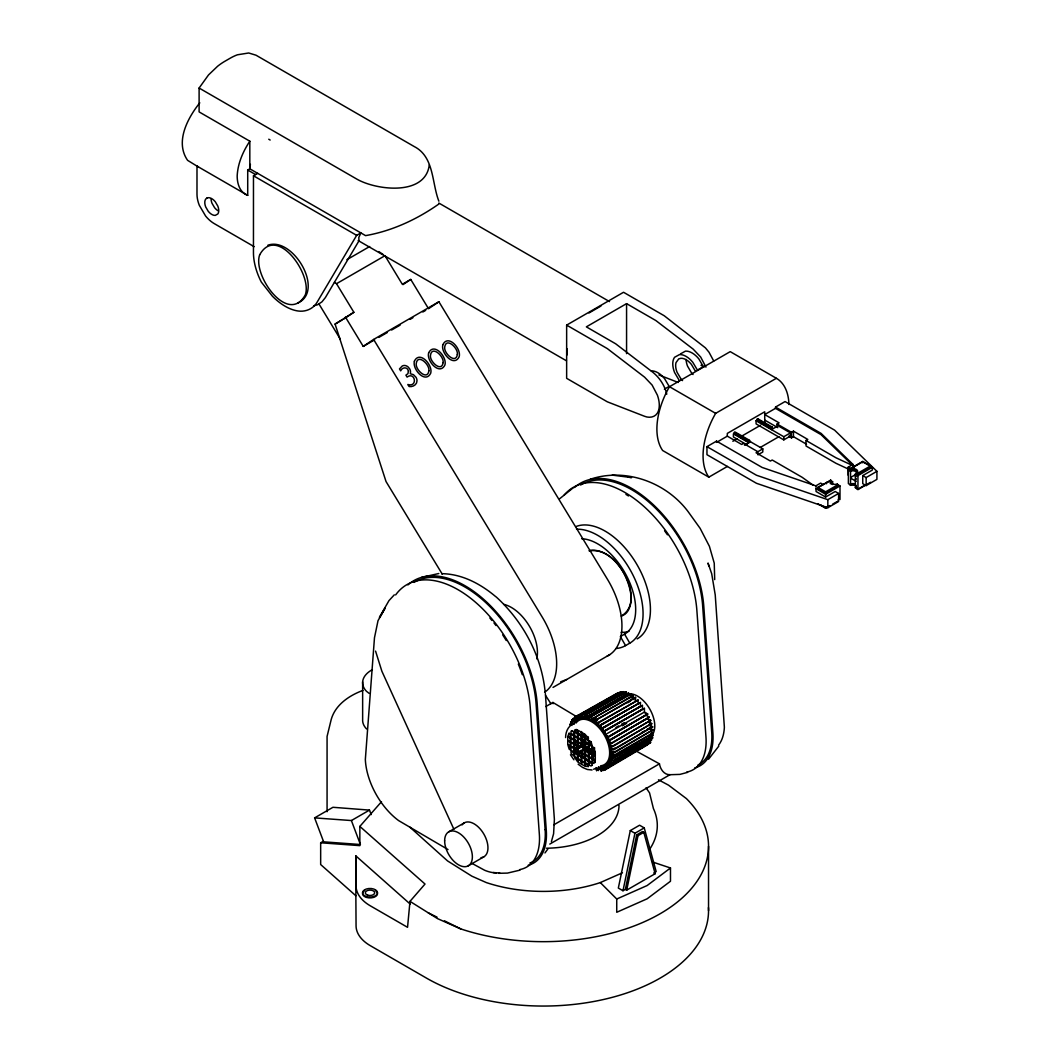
<?xml version="1.0" encoding="UTF-8"?>
<svg xmlns="http://www.w3.org/2000/svg" width="1059" height="1059" viewBox="0 0 1059 1059"><rect width="100%" height="100%" fill="white"/><g stroke="black" fill="none" stroke-linecap="round" stroke-linejoin="round"><path stroke-width="1.5" d="M604.835 730.591L605.205 734.694L644.415 712.058L644.415 708.312L604.835 730.591L604.715 733.966L603.22 731.782L603.22 728.036L642.429 705.4L642.429 709.146L603.22 731.782M714.693 579.591L714.243 563.136L709.398 546.298L700.131 528.362L687.979 511.457C665.807 482.044 625.339 467.429 590.181 479.277M429.292 164.873C425.559 196.074 377.083 190.435 357.24 179.342L199.105 88.043L208.504 74.951L217.638 66.227A55.584 32.088 -60 0 1 224.958 61.223L230.147 58.232A55.584 32.088 -60 0 1 237.454 54.79L248.693 52.99L256 55.2L414.135 146.499C434.349 156.758 431.688 182.929 438.863 201.17M381.492 801.716L359.848 826.404L425.016 884.04L409.992 901.368L407.543 927.313L370.425 905.882A49.005 28.289 0 0 1 356.062 885.986L355.864 855.91L410.204 904.082M565.585 737.58C565.625 732.603 567.505 727.361 571.847 724.541M583.324 749.971L583.337 749.838A2.634 1.522 60 0 1 582 750.725L581.259 750.301M611.069 761.646L607.125 764.32L609.984 765.975L650.716 742.491L611.506 764.558L608.475 762.798L609.229 761.13L612.473 763.01L651.682 739.804L612.473 762.427L609.428 760.68L610.183 759.012L613.439 760.891L652.635 737.673L613.439 760.309L610.249 758.469L610.514 756.325L613.32 754.71M610.514 756.325L613.757 758.204L652.966 735.568L613.757 757.622L610.58 755.782L610.805 753.915L614.088 755.808L653.297 733.172L651.1 731.332M250.401 164.33L249.818 168.805L247.713 170.022L247.713 195.372L196.987 166.091L196.987 194.247A23.338 13.476 60 0 0 199.304 205.287L205.605 216.036A24.82 14.323 60 0 0 214.222 223.595L254.16 246.668M567.028 348.742L567.121 354.884M655.137 873.728L653.8 872.96L656.17 871.583L644.229 827.9L639.583 825.213L630.29 830.587L618.337 888.064L622.983 890.751L625.366 889.375L636.684 834.902L642.482 831.553L643.806 832.321L655.137 873.728L626.69 890.142L625.366 889.375M622.983 890.751L634.937 833.261L644.229 827.9M626.69 890.142L638.008 835.67L643.806 832.321M855.884 479.753L856.215 478.615M551.408 841.601L553.592 833.764L554.386 819.348L545.359 693.579M379.4 617.331L388.971 600.625L394.305 594.827M379.943 616.973L385.344 607.694L378.01 620.68L374.476 637.77L365.342 759.488A54.671 31.558 60 0 0 398.621 820.593L448.01 849.556M313.623 305.852L317.528 304.78L321.936 301.868L325.378 297.579L359.001 240.777L358.802 237.494L360.881 232.927L356.658 235.35L316.959 302.45C313.133 308.99 305.376 312.101 298.029 310.989A51.256 29.599 60 0 1 272.401 296.189L261.321 282.065A47.284 27.296 60 0 1 253.458 252.73L253.472 175.781L257.694 173.345M718.809 746.118L708.537 759.224M544.961 852.945L547.94 848.868M199.794 102.829C187.602 118.092 174.841 141.946 187.589 160.333L198.496 167.044L196.987 166.091M199.105 88.043L199.105 111.91L249.818 141.191C242.935 151.622 237.745 163.47 237.176 176.098A40.494 23.377 -60 0 0 247.713 195.359M851.251 477.093L854.639 475.134L856.215 476.59M559.629 498.776L573.276 487.749M575.408 747.826L583.483 745.337A6.38 3.68 60 0 1 583.483 740.122L585.137 739.169A6.38 3.68 60 0 1 589.651 741.777L591.293 744.636A6.38 3.68 60 0 1 591.293 749.838L595.304 755.702M578.849 754.021L584.33 748.938M591.293 749.838L589.651 750.791A6.38 3.68 60 0 1 585.137 748.197M680.566 353.825L685.464 351.138A19.208 11.093 60 0 1 698.781 358.816L703.679 367.182M830.931 480.336L817.866 487.352L817.866 488.728L825.623 493.216L838.185 485.962L837.272 484.056A4.686 2.7 0 0 1 831.686 483.606A4.686 2.7 0 0 1 830.931 480.336L830.891 481.752L830.415 480.098M830.891 481.752L830.931 481.726A4.686 2.7 0 0 0 830.468 483.778M857.049 472.645L857.949 474.551L870.498 467.297L870.498 465.92L857.949 473.161L856.996 472.671A4.686 2.7 0 0 0 856.254 469.415A4.686 2.7 0 0 0 850.602 468.978L850.668 470.342L850.668 468.952M670.479 867.983L647.142 885.536L616.735 899.012L616.735 912.276L647.142 898.8L670.479 881.247L670.479 867.983L652.516 861.986M588.95 312.987L600.982 306.011M442.265 574.15L386.032 481.554L335.081 324.08L353.865 312.273L336.51 283.693L334.432 282.303M343.487 319.222L353.865 312.273M402.963 284.646L410.746 279.43L428.524 308.712L438.903 301.762L607.429 579.26A64.043 36.972 60 0 1 607.085 656.156M345.459 317.131L363.237 346.399L373.615 339.449L438.903 301.762M346.875 259.693L369.684 246.522M336.51 283.693L384.973 255.709L402.327 284.289L410.746 279.43M335.081 324.08L342.083 320.03M363.237 346.399L374.595 339.846M378.857 337.397L387.369 332.473M391.618 330.011L400.143 325.1M410.071 319.368L412.917 317.726M422.845 311.995L425.678 310.353M566.644 325.113L607.337 348.61L644.587 377.15L652.119 385.079L657.401 395.166A23.801 13.741 60 0 1 657.401 413.076C654.753 417.471 649.021 418.133 644.587 416.293L607.337 401.824L566.644 378.328L566.644 325.113L623.539 292.271L664.231 315.754L705.44 347.882L709.014 352.237L713.726 361.013M705.956 367.129L700.674 357.042L693.155 349.113L655.892 320.573L626.571 303.642L586.342 326.86L615.663 343.791L652.926 372.344C659.717 377.878 664.774 385.622 666.773 394.186M664.377 389.169L669.169 386.403L664.536 378.592A19.208 11.093 60 0 0 651.219 370.902M727.414 466.423L708.815 477.159L662.656 450.512A60.734 35.066 -60 0 1 669.473 386.707L730.22 351.641L776.379 378.288A60.734 35.066 -60 0 1 788.942 404.498M708.815 477.159A60.734 35.066 -60 0 1 715.646 413.354L776.379 378.288M832.599 484.453A3.389 1.959 0 0 1 832.599 481.686L830.415 480.429L816.052 488.728L816.052 491.495L825.623 497.028L835.207 491.495L838.609 493.454L838.609 501.503L827.834 507.724L756.47 483.288L706.962 454.695L706.962 446.646L716.533 441.126L762.123 467.443L815.854 485.856L820.646 483.089L823.134 484.519M775.506 407.08L821.082 433.396L852.972 464.424L852.972 465.682L821.082 434.667L775.506 408.337L775.506 407.08L785.063 401.56L834.585 430.139L876.918 471.334L876.918 479.383L866.143 485.604L862.741 483.645L862.741 475.597L872.325 470.064L872.325 467.297L862.741 461.777L848.378 470.064L848.378 483.645L850.549 484.903A3.389 1.959 0 0 1 856.215 485.777M757.834 454.483L757.834 451.716L743.471 443.417L741.671 444.462L727.308 436.162L716.533 442.384L716.533 441.126M775.506 408.337L764.73 414.559L779.093 422.859L777.094 424.01L777.094 426.777M734.297 432.456L735.092 431.993L749.587 440.372L748.806 442.212L734.297 433.833L734.297 432.456L762.798 448.857L762.798 452.008L758.006 454.774M757.026 419.324L757.913 418.821L772.408 427.187L771.534 429.08L757.026 420.714L757.026 419.324L771.534 427.704L772.408 427.187M771.481 429.623L778.127 425.797L790.438 432.893L790.438 436.043L783.792 439.882L756.086 423.891L756.086 420.741L757.953 419.655M757.026 420.714L757.913 418.821M732.854 441.259L737.011 438.863M741.168 436.454L760.561 425.255M749.587 440.372L748.806 442.212M744.503 445.204L750.487 441.749M760.322 447.428L778.921 436.692M762.798 448.857L756.047 452.749L770.409 461.049L772.21 460.016L802.14 477.291L813.365 485.326M756.086 420.741L783.792 436.732L790.438 432.893M777.094 424.01L791.47 432.297L793.456 431.145L807.818 439.445L806.031 440.478L806.031 446.011L835.961 463.286L848.722 469.23M788.849 436.321L791.47 437.83L793.456 436.679L806.521 444.224M848.18 475.239L848.18 467.191L852.972 464.424M850.192 468.687L862.741 461.433L870.498 465.92M817.866 487.352L825.623 491.826L838.185 484.585M816.052 488.728L825.623 494.262L839.999 485.962L839.999 499.544M848.378 470.064L850.549 471.321A3.389 1.959 0 0 1 855.341 471.321A3.389 1.959 0 0 1 855.341 474.088L857.949 475.597L872.325 467.297M706.962 446.646L756.47 475.239L827.834 499.676L838.609 493.454M862.741 475.597L866.143 477.556L876.918 471.334M829.541 505.58L825.623 507.843L820.156 504.68M865.785 484.651L857.949 489.179L855.341 487.669L855.341 474.088M817.773 503.687L825.623 508.227L829.846 505.792M832.652 504.163L836.862 501.741M856.969 487.603L857.949 489.562L870.591 482.269M581.722 538.727A53.638 30.963 60 0 1 628.821 580.491A53.638 30.963 60 0 1 624.572 634.129L620.362 636.565L625.578 645.593L629.787 643.157A64.069 36.986 60 0 0 634.209 577.645A64.069 36.986 60 0 0 576.573 529.209M314.616 817.879L351.389 820.553L360.417 844.526L323.644 841.839L314.616 817.879L332.95 807.289L369.485 810.109L371.179 814.596M553.01 687.41L609.878 654.568M545.769 706.565L552.904 702.448L576.625 716.678M351.389 820.553L369.485 810.109M708.445 907.576A165.204 95.376 0 0 1 609.018 998.187A165.204 95.376 0 0 1 426.499 978.119L370.425 945.74A49.005 28.289 0 0 1 356.062 925.831L355.864 895.768L320.665 864.541L320.665 842.779L323.405 841.203M573.793 724.409L570.761 722.079L574.004 723.946L574.759 722.291L571.714 719.961L574.971 721.828L576.109 720.769L573.25 718.531L576.493 720.411L577.632 719.352L574.772 717.115L617.728 692.904M573.25 718.531L619.714 692.282L580.014 714.626L580.014 718.386L578.518 718.836L578.015 715.249L578.015 718.995L582.715 716.413M571.714 719.961L578.717 715.91M582 714.018L621.699 691.673L582 714.018L582 717.764L580.517 718.227L580.517 714.918M573.25 719.114L578.849 715.884M570.761 722.079L573.554 720.464M582.503 714.309L582.503 717.817L584.316 717.989L584.316 714.243L623.526 691.62L624.029 694.241M584.316 714.243L624.029 691.898M569.795 724.78L572.601 722.582M580.014 718.386L582.807 716.758M584.82 714.534L584.82 718.042L586.646 718.227L586.646 714.481L625.843 691.845L626.346 695.803M580.517 718.227L583.31 716.612M582 717.764L584.806 716.149M586.646 714.481L626.346 692.136M582.503 717.817L585.296 716.202M584.316 717.989L587.123 716.374M584.82 718.042L587.626 716.427M587.136 714.759L587.136 718.439L589.122 719.286L589.122 715.54L628.331 692.904L628.834 695.644M589.122 715.54L628.834 693.195M587.136 718.439L589.942 716.824M633.308 699.522L632.805 695.485L593.609 718.121L593.609 721.788L591.372 720.239L591.372 716.453L630.568 693.817L631.071 697.894M591.372 716.453L631.071 694.108M593.609 718.121L633.308 695.776M594.165 718.624L591.372 720.239L589.625 719.498L589.625 715.818M596.071 718.095L591.862 720.517L591.862 716.731M594.099 718.412L594.099 722.159L596.098 723.601L596.098 719.935L635.294 697.299L635.797 701.336M596.098 719.935L635.797 697.59M594.099 722.159L596.905 720.544M627.709 702.752L630.502 701.137M596.588 720.226L596.588 723.972L598.414 725.892L598.414 722.384L638.114 700.039L638.114 703.785L598.904 726.421L600.731 728.34L600.731 724.833L640.43 702.488L640.43 706.234L601.234 728.87L602.717 731.054L602.717 727.745L642.429 705.4M596.588 723.972L638.114 700.039M600.731 724.833L640.43 702.488M605.205 730.948L644.415 708.312M576.427 748.739L577.314 749.269A2.634 1.522 60 0 1 578.624 751.559L578.624 752.671A2.634 1.522 60 0 1 577.314 753.439L576.348 752.883A2.634 1.522 60 0 1 575.024 750.593L575.011 749.468A2.634 1.522 60 0 1 576.348 748.726L587.123 742.716M577.102 749.137L587.666 743.034M615.914 727.493L618.708 725.878M621.514 724.263L624.307 722.648M622.401 725.786L626.597 723.363M579.18 751.175L576.824 753.174L581.523 750.474M605.205 734.694L608.462 736.561L647.658 713.938L608.462 737.143L605.589 735.489L606.741 737.871L609.984 739.751L649.193 717.115L609.984 740.32L607.125 738.666L608.263 741.062L611.506 742.928L608.475 741.75L609.229 744.292L612.473 746.158L609.428 744.98L610.183 747.522L613.439 749.388L652.635 726.765L613.439 749.971L610.249 748.131L610.514 750.579L613.757 752.459L652.966 729.823L613.757 753.028L610.58 751.202L610.805 753.333L614.088 755.226L653.297 732.59M606.741 737.871L645.937 715.235L649.193 717.115M448.712 831.858L464.305 822.856M608.263 741.062L647.473 718.426L650.716 720.292L611.506 743.511M609.229 744.292L650.716 720.292M610.183 747.522L651.682 723.522L648.426 721.656M612.473 746.741L651.682 723.522M610.514 750.579L614.71 748.157M641.317 732.802L644.124 731.187M646.917 729.558L649.723 727.943L652.966 729.823M610.805 753.333L613.611 751.718M610.58 755.782L613.386 754.167M610.249 758.469L613.055 756.854M596.905 767.934L593.609 769.258M609.428 760.68L612.234 759.065M609.229 761.13L612.023 759.515M608.475 762.798L611.268 761.183M607.125 764.32L609.918 762.705M596.098 767.868L596.588 770.608L599.394 768.993M598.414 767.047L598.414 770.555L598.904 767.087L600.731 767.272L601.234 771.071L601.234 767.325L602.717 766.862L603.22 770.449L603.22 766.703L604.715 766.239L605.205 769.84L605.205 766.094L608.395 764.121M601.234 771.071L604.027 769.456M603.22 770.449L649.193 743.339M605.205 769.84L647.658 744.755M468.303 865.799L483.897 856.797M553.923 824.749L659.453 763.83C660.234 769.072 664.112 774.936 669.976 774.698L549.78 844.089M362.946 690.415C348.782 695.617 334.234 705.532 330.792 721.205L327.072 736.468L327.072 811.724M850.668 470.342L850.602 470.368A4.686 2.7 0 0 1 857.631 472.711M837.272 484.056L838.185 485.962M409.634 826.933L447.56 860.927L471.877 876.177L486.333 882.584A113.975 65.804 0 0 0 600.307 882.584L622.44 872.775M560.648 681.811L566.711 679.494M519.982 870.141L507.473 873.093L498.617 873.304M687.582 772.368L679.918 774.394L669.156 774.738M267.874 245.211C292.959 236.276 325.245 290.934 297.605 303.165M421.561 577.38L438.81 573.515M320.665 842.779L359.848 845.638L359.848 826.404M493.137 872.497L496.3 872.775M592.06 769.999L587.374 769.483L582.9 767.576M628.119 477.146L631.574 477.583L612.234 475.107M441.643 573.674C461.698 573.872 480.124 583.615 495.175 596.191L496.393 597.117C523.146 621.607 541.453 655.574 545.133 691.831M658.883 374.939L678.25 382.471M586.911 742.611L586.99 742.637A2.634 1.522 60 0 0 585.773 742.968M587.798 747.31L587.877 747.336A2.634 1.522 60 0 0 589.188 746.582L589.201 745.47A2.634 1.522 60 0 0 587.877 743.18L587.798 743.114M658.473 779.808L668.573 785.182L686.404 798.592A165.204 95.376 0 0 1 660.141 913.732A165.204 95.376 0 0 1 460.718 928.889L437.486 918.603L409.992 901.368M659.453 763.83L636.485 751.241M852.972 465.682L835.961 457.766L806.031 440.478M428.18 912.765L437.049 917.16M444.449 920.827L460.718 928.889M609.507 301.59L438.863 203.063L438.704 204.122C416.849 219.465 392.029 230.981 365.567 235.627L249.818 168.805L249.818 141.191M701.005 365.249L703.414 366.639L697.431 370.094L692.785 362.271A19.208 11.093 60 0 0 679.481 354.593L674.57 357.28A18.241 10.537 60 0 0 674.57 372.49L679.481 380.843M848.18 467.191L850.668 468.621M764.73 420.092L777.783 427.637M789.048 436.202L791.655 437.711M759.356 420.463L762.162 422.078M764.955 423.693L769.152 426.128M765.816 424.765L772.408 428.577M268.748 139.219L270.164 140.04M851.251 478.522L856.215 481.382M850.099 485.022L850.655 485.353A4.62 2.661 0 0 1 856.215 485.777M669.473 386.707L715.646 413.354M837.378 484.453L839.999 485.962M735.092 433.383L744.318 438.704M748.806 442.728L733.397 433.833L733.397 436.983L747.402 445.071M247.713 170.022L255.576 174.563M253.472 175.781L356.658 235.35M358.141 240.539L566.419 360.775M644.415 712.058L647.658 713.938M644.799 712.853L647.658 714.507M647.671 719.114L650.716 720.875M648.638 722.344L651.682 724.104M649.392 724.885L652.635 726.765M649.458 725.494L652.635 727.334M650.848 729.174L652.966 730.392M651.1 731.915L653.297 733.172M650.848 733.768L652.966 734.986M650.517 736.455L652.635 737.673M650.478 736.998L652.635 738.255M649.644 738.626L651.682 739.804M648.69 740.757L650.716 741.922M598.414 722.384L598.904 726.421M574.772 717.115L578.015 718.995M569.795 724.197L571.966 725.455M608.263 763.261L611.506 764.558M576.559 749.256L574.64 748.157L574.64 744.834L577.512 746.489L577.512 748.7M605.205 766.094L608.462 767.96L605.589 765.736L606.741 764.677L609.984 765.975M578.267 751.122L581.139 752.79L581.139 756.1L578.267 754.445L578.267 752.234M577.512 754.008L574.64 752.34L574.64 749.031M630.29 830.587L634.937 833.261M636.684 834.902L638.008 835.67M472.089 863.456L484.665 870.273A54.671 31.558 60 0 0 499.623 872.695M378.778 251.579L382.895 254.319M580.967 750.434L581.139 751.903M578.148 764.214L582.556 767.418M369.22 693.407L366.533 691.355A30.91 17.844 0 0 1 372.358 669.659M600.307 882.584L616.735 899.012M646.056 787.777L649.551 792.9L653.416 808.56A113.975 65.804 0 0 1 649.551 849.437M550.932 703.772L545.623 695.538M576.136 729.36L583.483 740.122M570.457 754.749L573.912 759.806M373.615 339.449L542.142 616.947A64.043 36.972 60 0 1 544.604 692.268M318.905 303.867L340.323 339.145M624.572 634.129L629.787 643.157M695.22 370.888L691.381 364.349A15.144 8.75 60 0 0 680.884 358.286L678.713 358.908L675.999 362.641A14.177 8.181 60 0 0 677.045 372.225L680.884 378.765A15.144 8.75 60 0 0 682.552 380.605M581.457 731.504L585.137 739.169M589.651 750.791L595.29 762.546M453.887 829.263L381.875 671.221L375.561 651.113M553.102 703.719L552.904 702.448M702.66 606L711.727 732.299A60.244 34.775 60 0 1 697.921 765.035M545.133 829.7L536.053 703.401A100.857 58.232 60 0 0 489.086 605.788A100.857 58.232 60 0 0 414.016 582.41M866.143 477.556L866.143 485.604M862.741 461.433L862.741 462.823M857.949 473.161L857.949 474.551M857.949 475.597L857.949 489.562M854.07 466.437L854.07 467.826M850.655 485.353L850.655 483.963A4.62 2.661 0 0 1 855.262 483.976M850.549 471.321L850.549 484.903M838.265 499.544L838.265 500.92M832.599 481.686L832.599 484.413M827.834 499.676L827.834 507.724M826.536 482.335L826.536 483.725M825.623 491.826L825.623 493.216M825.623 494.262L825.623 497.028M825.623 506.837L825.623 508.227M815.854 485.856L815.854 487.114M793.456 431.145L793.456 436.679M791.47 432.297L791.47 437.83M783.792 436.732L783.792 439.882M771.534 427.704L771.534 429.08M764.73 422.859L764.73 411.792L727.308 433.396L727.308 436.162M708.537 846.287L708.537 910.674M635.294 697.299L635.294 700.979M632.805 695.485L632.805 697.934M626.571 303.642L626.571 353.627M625.843 691.845L625.843 694.347M601.234 725.124L601.234 728.87M596.588 768.106L596.588 770.608M587.388 743.458L576.824 749.56M583.35 749.812L583.35 748.951A2.634 1.522 60 0 0 582 746.569L581.034 745.999A2.634 1.522 60 0 0 579.723 746.767M362.641 681.89L362.641 719.445A30.91 17.844 0 0 0 366.533 728.91M355.864 855.91L355.864 895.768M375.323 890.5A7.506 4.342 0 0 1 375.323 896.629A7.506 4.342 0 0 1 364.693 896.629A7.506 4.342 0 0 1 364.693 890.5M619.012 805.422A74.156 42.81 0 0 1 546.457 848.219M395.642 594.92A102.458 59.158 60 0 1 474.101 601.049A102.458 59.158 60 0 1 530.268 707.862L539.349 834.293A61.846 35.702 60 0 1 520.009 869.518M407.927 584.925A102.458 59.158 60 0 1 485.631 601.102A102.458 59.158 60 0 1 537.204 703.864L546.285 830.296A61.846 35.702 60 0 1 528.176 865.243M489.88 618.046A100.857 58.232 60 0 1 491.945 620.481M493.984 622.983A100.857 58.232 60 0 1 495.996 625.551M502.734 634.963A100.857 58.232 60 0 1 506.281 640.549M518.328 664.099A100.857 58.232 60 0 1 522.325 674.729M545.133 829.7A60.244 34.775 60 0 1 529.831 863.059M462.095 824.895A19.605 11.318 60 0 1 483.897 834.161A19.605 11.318 60 0 1 481.024 857.684M718.558 745.165A54.671 31.558 60 0 0 724.369 727.202L715.235 594.933L711.701 573.766L708.034 563.031A62.971 36.363 60 0 1 708.828 566.155M694.783 767.854A61.846 35.702 60 0 0 712.879 732.894L703.798 606.463A102.458 59.158 60 0 0 652.238 503.7A102.458 59.158 60 0 0 574.534 487.524M686.603 772.117A61.846 35.702 60 0 0 705.956 736.892L696.875 610.461A102.458 59.158 60 0 0 642.429 505.13A102.458 59.158 60 0 0 564.129 495.109M580.623 485.009A100.857 58.232 60 0 1 655.68 508.386A100.857 58.232 60 0 1 702.673 606M625.935 494.394A100.857 58.232 60 0 1 628.45 495.956M664.575 530.784A100.857 58.232 60 0 1 667.461 534.821M576.003 526.535A64.069 36.986 60 0 1 638.524 567.359A64.069 36.986 60 0 1 637.161 638.908M629.006 631.23A53.638 30.963 60 0 1 621.17 632.369M625.578 645.593A64.069 36.986 60 0 1 616.192 648.492M503.66 604.345A36.866 21.286 60 0 1 536.794 658.897M218.088 210.767A10.1 5.825 60 0 1 214.593 207.696L212.025 203.328A9.465 5.467 60 0 1 211.085 198.854M693.049 374.529A15.144 8.75 60 0 1 691.395 372.702L687.556 366.162A14.177 8.181 60 0 1 686.153 359.438M628.94 693.817A24.37 14.071 60 0 1 650.755 710.854A24.37 14.071 60 0 1 650.755 736.429M857.472 473.399A4.686 2.7 0 0 1 856.996 474.061M856.215 486.796A3.389 1.959 0 0 1 855.341 487.669M857.406 488.358A4.62 2.661 0 0 1 856.943 489.006M591.61 763.38A25.522 14.733 60 0 1 580.266 752.181M577.592 747.561A25.522 14.733 60 0 1 573.568 732.126M575.99 723.098A25.522 14.733 60 0 1 604.371 735.171A25.522 14.733 60 0 1 600.638 765.789M580.279 747.23A1.827 1.059 60 0 1 580.875 746.674M581.523 746.847A1.827 1.059 60 0 1 581.854 747.085M594.801 748.064A6.38 3.68 60 0 1 592.788 748.25M587.255 738.679A6.38 3.68 60 0 1 588.42 737.024M587.057 743.312A1.827 1.059 60 0 1 588.036 744.027M588.301 744.424A1.827 1.059 60 0 1 588.301 746.529M408.43 371.074L407.94 373.642L405.915 375.151L407.08 377.097C415.102 371.179 418.093 387.501 407.847 384.51L409.078 386.522C412.692 387.223 417.047 384.788 416.994 380.803A5.983 4.885 56.2 0 0 415.949 377.229L413.447 374.674L410.283 373.734L410.508 372.437A5.599 4.567 56.2 0 0 409.542 368.678L408.006 366.864A5.957 4.871 56.2 0 0 402.221 366.03L399.495 368.916L400.673 370.862C402.023 367.049 407.675 366.599 408.43 371.074M428.882 370.809C427.492 381.134 415.075 369.617 416.253 363.449C417.723 353.19 429.994 364.706 428.882 370.809M443.112 362.602C441.709 372.914 429.305 361.397 430.483 355.242C431.953 344.982 444.224 356.486 443.112 362.602M457.342 354.381C455.939 364.706 443.536 353.19 444.714 347.021C446.183 336.762 458.454 348.265 457.342 354.381M631.177 597.302C631.257 604.49 629.086 613.836 621.262 616.06C647.737 600.612 615.756 544.379 589.003 550.773C613.029 547.609 629.403 576.202 631.177 597.302M414.4 361.185C412.07 369.273 425.519 384.152 430.722 373.165C433.052 365.064 419.563 350.119 414.4 361.185M428.63 352.965C426.3 361.053 439.75 375.932 444.939 364.945C447.282 356.843 433.793 341.911 428.63 352.965M442.847 344.744C440.531 352.832 453.98 367.725 459.169 356.737C461.512 348.623 448.023 333.691 442.847 344.744M579.445 746.529L578.267 746.052L578.267 742.73L581.139 744.398L580.967 745.655A3.018 1.747 60 0 0 579.458 746.542M583.602 750.063L583.588 750.196A3.018 1.747 60 0 1 582.079 751.069L581.907 752.34L584.78 754.008L584.78 750.685L583.615 750.024M259.667 254.822C252.294 275.221 288.18 325.642 305.27 294.932C312.643 274.533 276.756 224.098 259.667 254.822M569.107 733.252L567.955 735.899L570.245 737.223L570.245 733.913L569.107 733.252M595.092 760.839L593.874 763.446L592.802 762.837L592.802 759.515L595.092 760.839M206.823 198.112L205.711 199.092A9.465 5.467 60 0 0 205.711 206.982L208.266 211.35A10.1 5.825 60 0 0 215.268 215.387L217.823 213.971A9.465 5.467 60 0 0 217.823 206.095L215.268 201.726A10.1 5.825 60 0 0 208.266 197.689L206.823 198.112M571.9 730.67L571 731.2L571 733.463L573.872 735.131L573.872 731.809L571.9 730.67M592.047 765.379L590.988 765.988L589.175 764.929L589.175 761.606L592.047 763.274L592.047 765.379M588.407 766.531L585.534 766.279L585.534 763.711L588.407 765.366L588.407 766.531M577.512 730.26L574.64 729.995L574.64 731.372L577.512 733.027L577.512 730.26M581.139 732.06L578.267 730.406L578.267 733.463L581.139 735.131L581.139 732.06M584.78 734.165L581.907 732.497L581.907 735.568L584.78 737.223L584.78 734.165M588.407 739.328L585.534 737.66L585.534 734.893L588.407 737.951L588.407 739.328M577.512 733.913L574.64 732.246L574.64 735.568L577.512 737.223L577.512 733.913M581.139 736.005L578.267 734.35L578.267 737.66L581.139 739.328L581.139 736.005M584.78 738.097L581.907 736.442L581.907 739.764L584.78 741.419L584.78 738.097M588.407 740.201L585.534 738.547L585.534 741.856L588.407 743.511L588.407 740.201M591.147 741.777L589.175 740.638L589.175 743.961L592.047 745.615L591.147 741.777M573.872 736.005L571 734.35L571 737.66L573.872 739.328L573.872 736.005M577.512 738.097L574.64 736.442L574.64 739.764L577.512 741.419L577.512 738.097M581.139 740.201L578.267 738.547L578.267 741.856L581.139 743.511L581.139 740.201M584.78 742.293L581.907 740.638L581.907 743.961L584.78 745.615L584.78 742.293M588.407 744.398L585.534 742.73L585.534 746.052L588.407 747.707L588.407 744.398M592.047 746.489L589.175 744.834L589.175 748.144L592.047 749.812L592.047 746.489M593.94 747.588L592.802 746.926L592.802 750.249L595.092 751.572L593.94 747.588M570.245 738.097L567.756 736.667L567.756 739.976L570.245 741.419L570.245 738.097M573.872 740.201L571 738.547L571 741.856L573.872 743.524L573.872 740.201M577.512 742.293L574.64 740.638L574.64 743.961L577.512 745.615L577.512 742.293M584.78 746.489L581.907 744.834L582.079 746.291A3.018 1.747 60 0 1 583.588 748.925L584.78 749.812L584.78 746.489M588.407 748.594L585.534 746.926L585.534 750.249L588.407 751.903L588.407 748.594M592.047 750.685L589.175 749.031L589.175 752.34L592.047 754.008L592.047 750.685M595.29 752.565L592.802 751.122L592.802 754.445L595.29 755.874L595.29 752.565M570.245 742.293L567.756 740.863L567.756 744.173L570.245 745.615L570.245 742.293M573.872 744.398L571 742.73L571 746.052L573.872 747.707L573.872 744.398M588.407 752.79L585.534 751.122L585.534 754.445L588.407 756.1L588.407 752.79M592.047 754.882L589.175 753.227L589.175 756.536L592.047 758.204L592.047 754.882M595.29 756.761L592.802 755.319L592.802 758.641L595.29 760.071L595.29 756.761M570.245 746.489L567.955 745.179L569.173 749.19L570.245 749.812L570.245 746.489M573.872 748.594L571 746.926L571 750.249L573.872 751.903L573.872 748.594M584.78 754.882L581.907 753.227L581.907 756.536L584.78 758.204L584.78 754.882M588.407 756.973L585.534 755.319L585.534 758.641L588.407 760.296L588.407 756.973M592.047 759.078L589.175 757.423L589.175 760.733L592.047 762.387L592.047 759.078M573.872 752.79L571 751.122L571 753.24L573.872 756.1L573.872 752.79M577.512 754.882L574.64 753.227L574.64 756.536L577.512 758.204L577.512 754.882M581.139 756.973L578.267 755.319L578.267 758.641L581.139 760.296L581.139 756.973M584.78 759.078L581.907 757.423L581.907 760.733L584.78 762.387L584.78 759.078M588.407 761.169L585.534 759.515L585.534 762.837L588.407 764.492L588.407 761.169M577.512 759.078L574.64 757.423L577.512 761.646L577.512 759.078M581.139 761.169L578.267 759.515L578.267 762.334L581.139 763.989L581.139 761.169M584.78 763.274L581.907 761.606L581.907 764.426L584.78 766.094L584.78 763.274M366.255 896.549A7.506 4.342 0 0 0 377.52 892.803A7.506 4.342 0 0 0 366.255 889.044A7.506 4.342 0 0 0 366.255 896.549M367.658 895.146A4.699 2.714 0 0 0 374.701 892.803A4.699 2.714 0 0 0 367.658 890.447A4.699 2.714 0 0 0 367.658 895.146M444.648 840.82A19.605 11.318 60 0 0 465.444 866.686A19.605 11.318 60 0 0 465.444 838.966A19.605 11.318 60 0 0 444.648 840.82M575.54 750.301A1.827 1.059 60 0 0 577.473 752.711A1.827 1.059 60 0 0 577.473 750.129A1.827 1.059 60 0 0 575.54 750.301"/></g></svg>
